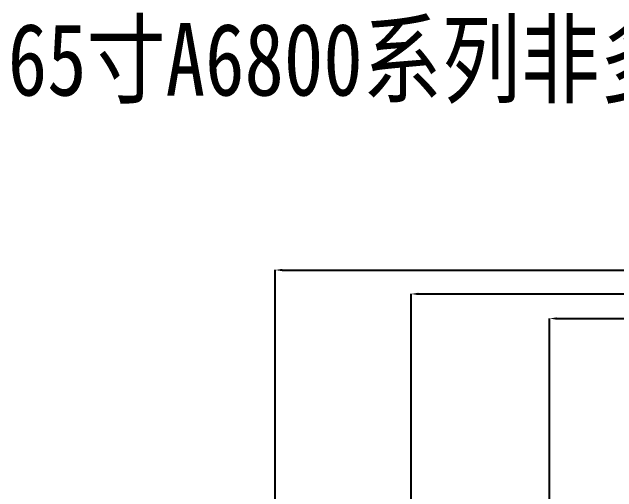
# Model space of a CAD drawing. Header units: inches. Extents: x 67335 to 69337, y -6743 to -3973.
# Drawn here: x 67335 to 68170, y -4635 to -3973 of the extents above; entities that cross this region are included whole.
import ezdxf

# ---------------------------------------------------------------- set-up
doc = ezdxf.new("R2010")
doc.units = ezdxf.units.IN
doc.header["$LTSCALE"] = 2.574606
doc.header["$MEASUREMENT"] = 0
doc.layers.get('0').update_dxf_attribs({"linetype": 'CONTINUOUS'})
doc.styles.get("Standard").update_dxf_attribs({"font": 'txt', "width": 0.8})

msp = doc.modelspace()

# ---------------------------------------------------------------- linework, layer by layer
at = {"color": 7}
for p, q in [((67697.99, -4755.99), (67697.99, -4328.85)), ((67707.99, -4328.98), (68339.46, -4328.98)), ((67885.54, -4755.99), (67885.54, -4361.87)), ((67895.54, -4362), (68434.57, -4362)), ((68076.83, -4755.99), (68076.83, -4395.81)), ((68086.83, -4395.94), (68531.55, -4395.94))]:
    msp.add_line(p, q, dxfattribs=at)
for points in [[(67707.99, -4327.31), (67707.99, -4330.64), (67697.99, -4328.98)], [(67895.54, -4360.33), (67895.54, -4363.67), (67885.54, -4362)], [(68086.83, -4394.27), (68086.83, -4397.6), (68076.83, -4395.94)]]:
    msp.add_solid(points, dxfattribs=at)

# ---------------------------------------------------------------- texts
at = {"color": 7, "insert": (67328.77, -3988.01), "char_height": 100, "attachment_point": 1}
msp.add_mtext('65{\\fSimSun|b0|i0|c134|p2;寸}A6800{\\fSimSun|b0|i0|c134|p2;系列非多分区产品压敏胶喷胶图}', dxfattribs=at)

doc.saveas('drawing.dxf')
